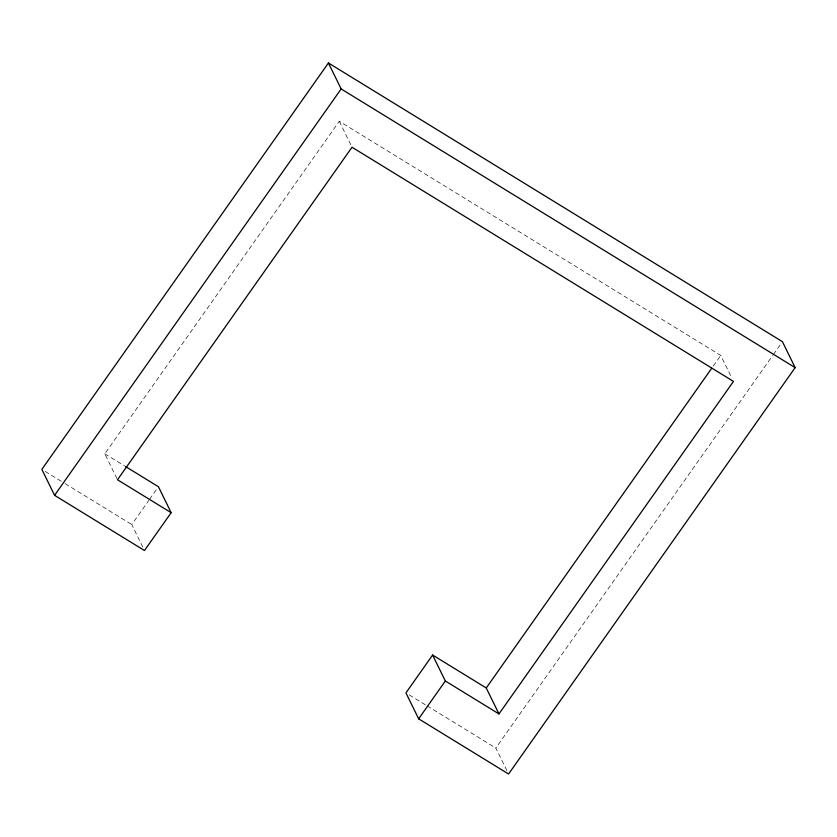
<?xml version="1.0" encoding="UTF-8"?>
<svg xmlns="http://www.w3.org/2000/svg" width="837" height="837" viewBox="0 0 837 837"><rect width="100%" height="100%" fill="white"/><g stroke="black" fill="none" stroke-linecap="round" stroke-linejoin="round"><path stroke-width="0.63" stroke-dasharray="4.18 3.14" d="M116.96 478.628L104.792 453.8L339.288 121.271L720.762 355.443L731.82 378.01M142.824 547.136L131.765 524.558L148.808 500.39M149.541 499.344L156.958 488.829M713.25 366.093L720.762 355.443M506.908 770.636L495.849 748.058L772.656 355.547M773.409 354.48L781.685 342.741M104.792 453.8L124.493 465.895M45.177 471.409L64.051 482.991M65.16 483.671L131.765 524.558M409.272 694.909L425.918 705.131M427.027 705.811L495.849 748.058M339.288 121.271L351.456 146.098"/><path stroke-width="1.26" d="M171.156 512.694L117.504 479.758L352.011 147.228L733.474 381.4L498.978 713.93L486.255 687.972L432.614 655.036L405.945 692.869L418.657 718.826L508.572 774.016L795.15 367.631L782.428 341.674L328.428 62.984L41.85 469.369L54.572 495.326L144.477 550.516L171.156 512.694L158.434 486.736L125.592 466.575M54.572 495.326L341.151 88.942L328.428 62.984M418.657 718.826L445.336 681.004L432.614 655.036M486.255 687.972L711.743 368.228M341.151 88.942L795.15 367.631M445.336 681.004L498.978 713.93"/></g></svg>
